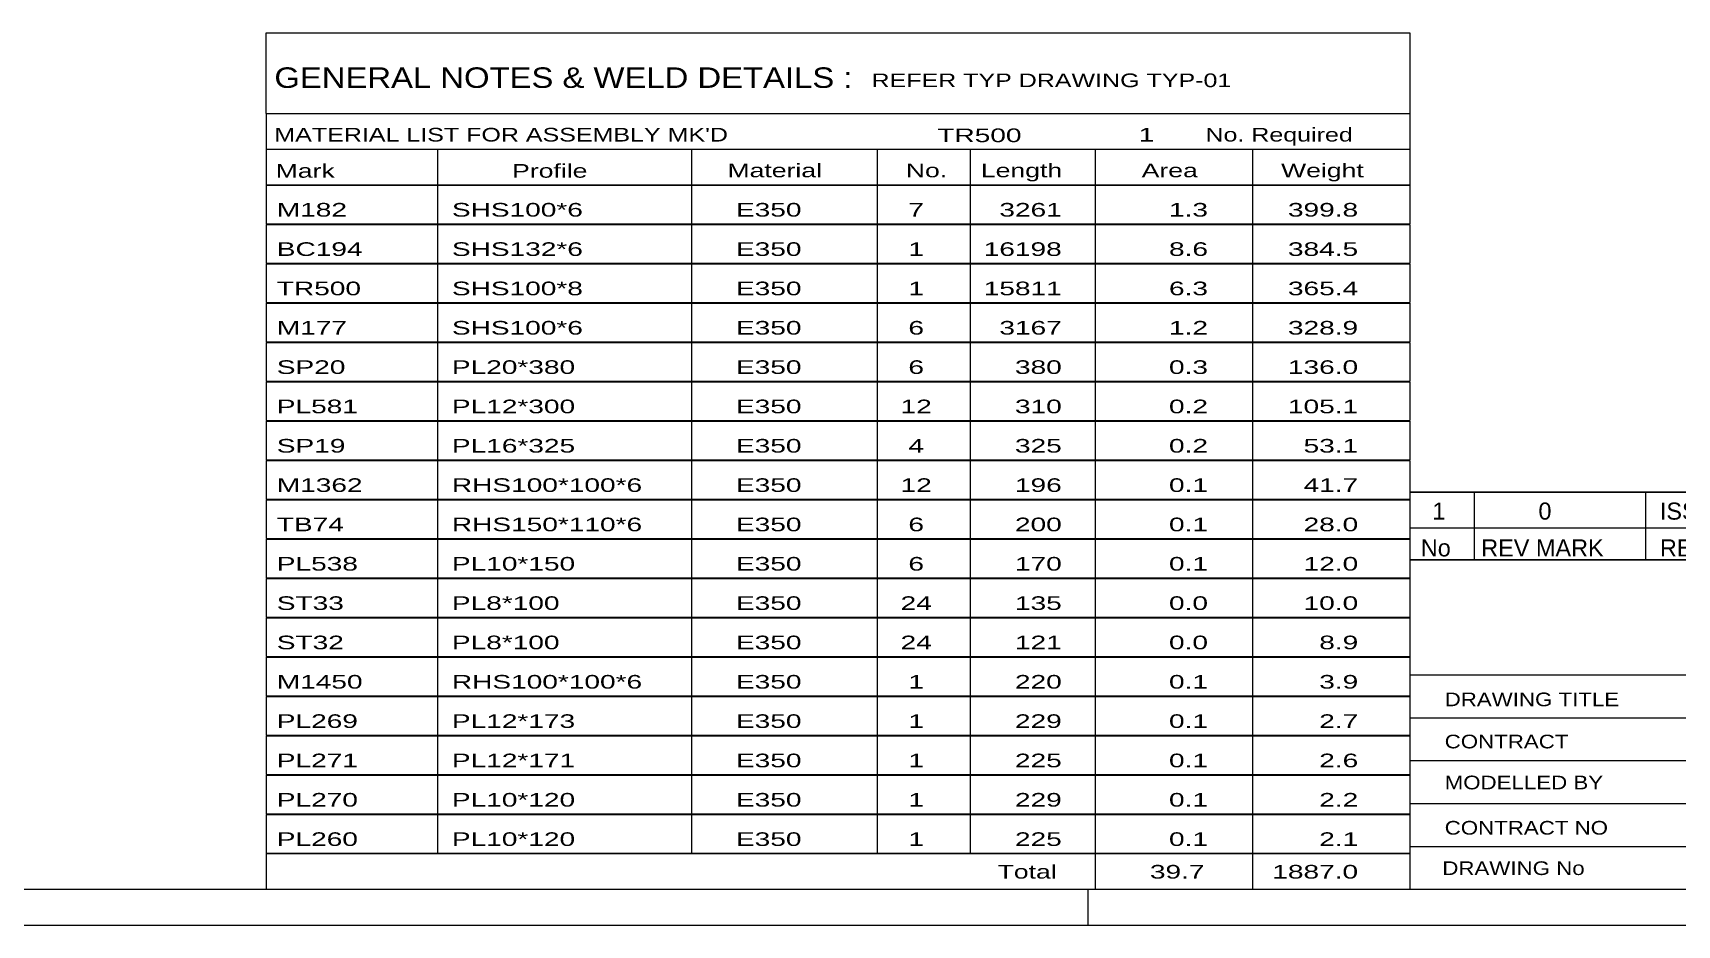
# Model space of a CAD drawing. Header units: millimetres. Extents: x -78 to 763, y -439 to 155.
# Drawn here: x 404.9 to 634.9, y -438.6 to -313.8 of the extents above; entities that cross this region are included whole.
import ezdxf

# ---------------------------------------------------------------- set-up
doc = ezdxf.new("R2010")
doc.units = ezdxf.units.MM
doc.styles.add('Arial Narrow', font='ARIALN.TTF', dxfattribs={"height": 0.2})

# ---------------------------------------------------------------- blocks, each defined once
blk = doc.blocks.new('Unknown-800830732-1133')
at = {"color": 5, "linetype": 'Continuous'}
for p, q in [((-73.47, -433.57), (757.53, -433.57)), ((552.53, -438.57), (552.53, -433.57)), ((-78.47, -438.57), (762.53, -438.57))]:
    blk.add_line(p, q, dxfattribs=at)
blk = doc.blocks.new('Unknown-800830732-16343')
at = {"color": 7, "linetype": 'Continuous'}
for p, q in [((597.53, -387.52), (597.53, -433.57)), ((597.53, -387.52), (757.53, -387.52)), ((757.53, -387.57), (757.53, -433.57)), ((597.53, -403.57), (757.53, -403.57)), ((637.67, -403.57), (637.67, -433.57)), ((597.53, -409.57), (757.53, -409.57)), ((739.53, -433.52), (739.53, -409.52)), ((597.53, -415.57), (757.53, -415.57)), ((681.67, -415.57), (681.67, -433.57)), ((597.53, -421.57), (757.53, -421.57)), ((597.53, -427.57), (739.53, -427.57)), ((597.53, -433.57), (757.53, -433.57))]:
    blk.add_line(p, q, dxfattribs=at)
at = {"color": 7, "style": 'Arial Narrow'}
for s, height, width, p in [('DRAWING TITLE', 1.9089, 1.425378, (602.42, -407.97)), ('TRUSS', 1.909, 1.425378, (639.34, -407.99)), ('TERMINAL BUILDING', 1.9089, 1.425378, (639.59, -413.5)), ('CONTRACT', 1.909, 1.425378, (602.42, -413.86)), ('MODELLED BY', 1.9089, 1.425378, (602.42, -419.59)), ('GSK', 1.909, 1.425378, (639.42, -419.53)), ('ISSUED', 1.909, 1.425378, (682.47, -419.93)), ('03.05.2026', 1.909, 1.425378, (699.23, -420.05)), ('CONTRACT NO', 1.9089, 1.425378, (602.42, -425.92)), ('AN-C-1376', 1.909, 1.425378, (639.76, -425.8)), ('SCALE', 1.909, 1.425378, (682.47, -425.92)), ('A1', 6.204, 1.25, (743.77, -431.37)), ('DRAWING No', 1.909, 1.425378, (602.09, -431.57)), ('[TR.500]', 1.909, 1.425378, (640, -431.58)), ('1', 3.34, 1.5, (719.45, -432.9)), ('REVISION No.', 1.9089, 1.425378, (682.47, -432.8))]:
    blk.add_text(s, height=height, dxfattribs=dict(at, width=width)).set_placement(p)
at = {"color": 7, "linetype": 'Continuous', "style": 'Arial Narrow'}
for s, height, width, p in [('PH #', 2.1, 1.42538, (744.93, -414.02)), ('108', 2.1, 1.42538, (745.72, -419.92)), ('NTS', 1.909, 1.425378, (699.53, -425.52))]:
    blk.add_text(s, height=height, dxfattribs=dict(at, width=width)).set_placement(p)
blk = doc.blocks.new('Unknown-800830732-16344')
at = {"color": 7, "linetype": 'Continuous'}
for p, q in [((437.53, -313.82), (597.53, -313.82)), ((437.53, -325.07), (437.53, -313.82)), ((597.53, -313.82), (597.53, -325.07)), ((437.53, -325.07), (597.53, -325.07)), ((437.53, -325.07), (437.53, -330.07)), ((597.53, -325.07), (597.53, -330.07)), ((437.53, -330.07), (597.53, -330.07)), ((437.53, -330.07), (437.53, -335.07)), ((461.53, -330.07), (461.53, -335.07)), ((497.03, -330.07), (497.03, -335.07)), ((523.03, -330.07), (523.03, -335.07)), ((536.03, -330.07), (536.03, -335.07)), ((553.53, -330.07), (553.53, -335.07)), ((575.53, -330.07), (575.53, -335.07)), ((597.53, -330.07), (597.53, -335.07)), ((437.53, -335.07), (597.53, -335.07)), ((437.53, -335.12), (437.53, -340.52)), ((437.53, -335.12), (597.53, -335.12)), ((461.53, -335.07), (461.53, -340.57)), ((497.03, -335.07), (497.03, -340.57)), ((523.03, -335.07), (523.03, -340.57)), ((536.03, -335.07), (536.03, -340.57)), ((553.53, -335.07), (553.53, -340.57)), ((575.53, -335.07), (575.53, -340.57)), ((597.53, -335.12), (597.53, -340.52)), ((437.53, -340.52), (597.53, -340.52)), ((437.53, -340.62), (437.53, -346.02)), ((437.53, -340.62), (597.53, -340.62)), ((461.53, -340.57), (461.53, -346.07)), ((497.03, -340.57), (497.03, -346.07)), ((523.03, -340.57), (523.03, -346.07)), ((536.03, -340.57), (536.03, -346.07)), ((553.53, -340.57), (553.53, -346.07)), ((575.53, -340.57), (575.53, -346.07)), ((597.53, -340.62), (597.53, -346.02)), ((437.53, -346.02), (597.53, -346.02)), ((437.53, -346.12), (437.53, -351.52)), ((437.53, -346.12), (597.53, -346.12)), ((461.53, -346.07), (461.53, -351.57)), ((497.03, -346.07), (497.03, -351.57)), ((523.03, -346.07), (523.03, -351.57)), ((536.03, -346.07), (536.03, -351.57)), ((553.53, -346.07), (553.53, -351.57)), ((575.53, -346.07), (575.53, -351.57)), ((597.53, -346.12), (597.53, -351.52)), ((437.53, -351.52), (597.53, -351.52)), ((437.53, -351.62), (437.53, -357.02)), ((437.53, -351.62), (597.53, -351.62)), ((461.53, -351.57), (461.53, -357.07)), ((497.03, -351.57), (497.03, -357.07)), ((523.03, -351.57), (523.03, -357.07)), ((536.03, -351.57), (536.03, -357.07)), ((553.53, -351.57), (553.53, -357.07)), ((575.53, -351.57), (575.53, -357.07)), ((597.53, -351.62), (597.53, -357.02)), ((437.53, -357.02), (597.53, -357.02)), ((437.53, -357.12), (437.53, -362.52)), ((437.53, -357.12), (597.53, -357.12)), ((461.53, -357.07), (461.53, -362.57)), ((497.03, -357.07), (497.03, -362.57)), ((523.03, -357.07), (523.03, -362.57)), ((536.03, -357.07), (536.03, -362.57)), ((553.53, -357.07), (553.53, -362.57)), ((575.53, -357.07), (575.53, -362.57)), ((597.53, -357.12), (597.53, -362.52)), ((437.53, -362.52), (597.53, -362.52)), ((437.53, -362.62), (437.53, -368.02)), ((437.53, -362.62), (597.53, -362.62)), ((461.53, -362.57), (461.53, -368.07)), ((497.03, -362.57), (497.03, -368.07)), ((523.03, -362.57), (523.03, -368.07)), ((536.03, -362.57), (536.03, -368.07)), ((553.53, -362.57), (553.53, -368.07)), ((575.53, -362.57), (575.53, -368.07)), ((597.53, -362.62), (597.53, -368.02)), ((437.53, -368.02), (597.53, -368.02)), ((437.53, -368.12), (437.53, -373.52)), ((437.53, -368.12), (597.53, -368.12)), ((461.53, -368.07), (461.53, -373.57)), ((497.03, -368.07), (497.03, -373.57)), ((523.03, -368.07), (523.03, -373.57)), ((536.03, -368.07), (536.03, -373.57)), ((553.53, -368.07), (553.53, -373.57)), ((575.53, -368.07), (575.53, -373.57)), ((597.53, -368.12), (597.53, -373.52)), ((437.53, -373.52), (597.53, -373.52)), ((437.53, -373.62), (437.53, -379.02)), ((437.53, -373.62), (597.53, -373.62)), ((461.53, -373.57), (461.53, -379.07)), ((497.03, -373.57), (497.03, -379.07)), ((523.03, -373.57), (523.03, -379.07)), ((536.03, -373.57), (536.03, -379.07)), ((553.53, -373.57), (553.53, -379.07)), ((575.53, -373.57), (575.53, -379.07)), ((597.53, -373.62), (597.53, -379.02)), ((437.53, -379.02), (597.53, -379.02)), ((437.53, -379.12), (437.53, -384.52)), ((437.53, -379.12), (597.53, -379.12)), ((461.53, -379.07), (461.53, -384.57)), ((497.03, -379.07), (497.03, -384.57)), ((523.03, -379.07), (523.03, -384.57)), ((536.03, -379.07), (536.03, -384.57)), ((553.53, -379.07), (553.53, -384.57)), ((575.53, -379.07), (575.53, -384.57)), ((597.53, -379.12), (597.53, -384.52)), ((437.53, -384.52), (597.53, -384.52)), ((437.53, -384.62), (437.53, -390.02)), ((437.53, -384.62), (597.53, -384.62)), ((461.53, -384.57), (461.53, -390.07)), ((497.03, -384.57), (497.03, -390.07)), ((523.03, -384.57), (523.03, -390.07)), ((536.03, -384.57), (536.03, -390.07)), ((553.53, -384.57), (553.53, -390.07)), ((575.53, -384.57), (575.53, -390.07)), ((597.53, -384.62), (597.53, -390.02)), ((437.53, -390.02), (597.53, -390.02)), ((437.53, -390.12), (437.53, -395.52)), ((437.53, -390.12), (597.53, -390.12)), ((461.53, -390.07), (461.53, -395.57)), ((497.03, -390.07), (497.03, -395.57)), ((523.03, -390.07), (523.03, -395.57)), ((536.03, -390.07), (536.03, -395.57)), ((553.53, -390.07), (553.53, -395.57)), ((575.53, -390.07), (575.53, -395.57)), ((597.53, -390.12), (597.53, -395.52)), ((437.53, -395.52), (597.53, -395.52)), ((437.53, -395.62), (437.53, -401.02)), ((437.53, -395.62), (597.53, -395.62)), ((461.53, -395.57), (461.53, -401.07)), ((497.03, -395.57), (497.03, -401.07)), ((523.03, -395.57), (523.03, -401.07)), ((536.03, -395.57), (536.03, -401.07)), ((553.53, -395.57), (553.53, -401.07)), ((575.53, -395.57), (575.53, -401.07)), ((597.53, -395.62), (597.53, -401.02)), ((437.53, -401.02), (597.53, -401.02)), ((437.53, -401.12), (437.53, -406.52)), ((437.53, -401.12), (597.53, -401.12)), ((461.53, -401.07), (461.53, -406.57)), ((497.03, -401.07), (497.03, -406.57)), ((523.03, -401.07), (523.03, -406.57)), ((536.03, -401.07), (536.03, -406.57)), ((553.53, -401.07), (553.53, -406.57)), ((575.53, -401.07), (575.53, -406.57)), ((597.53, -401.12), (597.53, -406.52)), ((437.53, -406.52), (597.53, -406.52)), ((437.53, -406.62), (437.53, -412.02)), ((437.53, -406.62), (597.53, -406.62)), ((461.53, -406.57), (461.53, -412.07)), ((497.03, -406.57), (497.03, -412.07)), ((523.03, -406.57), (523.03, -412.07)), ((536.03, -406.57), (536.03, -412.07)), ((553.53, -406.57), (553.53, -412.07)), ((575.53, -406.57), (575.53, -412.07)), ((597.53, -406.62), (597.53, -412.02)), ((437.53, -412.02), (597.53, -412.02)), ((437.53, -412.12), (437.53, -417.52)), ((437.53, -412.12), (597.53, -412.12)), ((461.53, -412.07), (461.53, -417.57)), ((497.03, -412.07), (497.03, -417.57)), ((523.03, -412.07), (523.03, -417.57)), ((536.03, -412.07), (536.03, -417.57)), ((553.53, -412.07), (553.53, -417.57)), ((575.53, -412.07), (575.53, -417.57)), ((597.53, -412.12), (597.53, -417.52)), ((437.53, -417.52), (597.53, -417.52)), ((437.53, -417.62), (437.53, -423.02)), ((437.53, -417.62), (597.53, -417.62)), ((461.53, -417.57), (461.53, -423.07)), ((497.03, -417.57), (497.03, -423.07)), ((523.03, -417.57), (523.03, -423.07)), ((536.03, -417.57), (536.03, -423.07)), ((553.53, -417.57), (553.53, -423.07)), ((575.53, -417.57), (575.53, -423.07)), ((597.53, -417.62), (597.53, -423.02)), ((437.53, -423.02), (597.53, -423.02)), ((437.53, -423.12), (437.53, -428.52)), ((437.53, -423.12), (597.53, -423.12)), ((461.53, -423.07), (461.53, -428.57)), ((497.03, -423.07), (497.03, -428.57)), ((523.03, -423.07), (523.03, -428.57)), ((536.03, -423.07), (536.03, -428.57)), ((553.53, -423.07), (553.53, -428.57)), ((575.53, -423.07), (575.53, -428.57)), ((597.53, -423.12), (597.53, -428.52)), ((437.53, -428.52), (597.53, -428.52)), ((437.53, -428.57), (597.53, -428.57)), ((437.53, -428.57), (437.53, -433.57)), ((553.53, -428.57), (553.53, -433.57)), ((575.53, -428.57), (575.53, -433.57)), ((597.53, -428.57), (597.53, -433.57)), ((437.53, -433.57), (597.53, -433.57))]:
    blk.add_line(p, q, dxfattribs=at)
at = {"color": 7, "style": 'Arial Narrow'}
for s, height, width, p in [('GENERAL NOTES & WELD DETAILS :', 2.8633, 1.4, (438.69, -321.51)), ('REFER TYP DRAWING TYP-01', 1.9089, 1.6, (522.23, -321.41)), ("MATERIAL LIST FOR ASSEMBLY MK'D", 1.9089, 1.6, (438.69, -329.01)), ('TR500', 1.909, 1.794707, (531.44, -329.1)), ('1', 1.91, 1.794707, (559.62, -329.01)), ('No. Required', 1.9089, 1.6, (568.95, -329.01)), ('Mark', 1.909, 1.7, (438.87, -334.07)), ('Profile', 1.909, 1.7, (471.95, -334.07)), ('Material', 1.909, 1.7, (502.08, -334.01)), ('No.', 1.909, 1.7, (527.03, -334.01)), ('Length', 1.909, 1.7, (537.53, -334.01)), ('Area', 1.909, 1.7, (560.03, -334.01)), ('Weight', 1.909, 1.7, (579.53, -334.01))]:
    blk.add_text(s, height=height, dxfattribs=dict(at, width=width)).set_placement(p)
at = {"color": 7, "linetype": 'Continuous', "style": 'Arial Narrow'}
for s, height, width, p in [('M182', 1.909, 1.794707, (439.03, -339.51)), ('SHS100*6', 1.909, 1.794707, (463.53, -339.51)), ('E350', 1.909, 1.794707, (503.27, -339.51)), ('7', 1.91, 1.794707, (527.39, -339.51)), ('3261', 1.909, 1.794707, (540.12, -339.51)), ('1.3', 1.909, 1.794707, (563.85, -339.51)), ('399.8', 1.909, 1.794707, (580.49, -339.51)), ('BC194', 1.909, 1.794707, (439.03, -345.01)), ('SHS132*6', 1.909, 1.794707, (463.53, -345.01)), ('E350', 1.909, 1.794707, (503.27, -345.01)), ('1', 1.91, 1.794707, (527.39, -345.01)), ('16198', 1.909, 1.794707, (537.93, -345.01)), ('8.6', 1.909, 1.794707, (563.85, -345.01)), ('384.5', 1.909, 1.794707, (580.49, -345.01)), ('TR500', 1.909, 1.794707, (439.03, -350.51)), ('SHS100*8', 1.909, 1.794707, (463.53, -350.51)), ('E350', 1.909, 1.794707, (503.27, -350.51)), ('1', 1.91, 1.794707, (527.39, -350.51)), ('15811', 1.909, 1.794707, (537.93, -350.51)), ('6.3', 1.909, 1.794707, (563.85, -350.51)), ('365.4', 1.909, 1.794707, (580.49, -350.51)), ('M177', 1.909, 1.794707, (439.03, -356.01)), ('SHS100*6', 1.909, 1.794707, (463.53, -356.01)), ('E350', 1.909, 1.794707, (503.27, -356.01)), ('6', 1.91, 1.794707, (527.39, -356.01)), ('3167', 1.909, 1.794707, (540.12, -356.01)), ('1.2', 1.909, 1.794707, (563.85, -356.01)), ('328.9', 1.909, 1.794707, (580.49, -356.01)), ('SP20', 1.909, 1.794707, (439.03, -361.51)), ('PL20*380', 1.909, 1.794707, (463.53, -361.51)), ('E350', 1.909, 1.794707, (503.27, -361.51)), ('6', 1.91, 1.794707, (527.39, -361.51)), ('380', 1.909, 1.794707, (542.3, -361.51)), ('0.3', 1.909, 1.794707, (563.85, -361.51)), ('136.0', 1.909, 1.794707, (580.49, -361.51)), ('PL581', 1.909, 1.794707, (439.03, -367.01)), ('PL12*300', 1.909, 1.794707, (463.53, -367.01)), ('E350', 1.909, 1.794707, (503.27, -367.01)), ('12', 1.909, 1.794707, (526.3, -367.01)), ('310', 1.909, 1.794707, (542.3, -367.01)), ('0.2', 1.909, 1.794707, (563.85, -367.01)), ('105.1', 1.909, 1.794707, (580.49, -367.01)), ('SP19', 1.909, 1.794707, (439.03, -372.51)), ('PL16*325', 1.909, 1.794707, (463.53, -372.51)), ('E350', 1.909, 1.794707, (503.27, -372.51)), ('4', 1.91, 1.794707, (527.39, -372.51)), ('325', 1.909, 1.794707, (542.3, -372.51)), ('0.2', 1.909, 1.794707, (563.85, -372.51)), ('53.1', 1.909, 1.794707, (582.68, -372.51)), ('M1362', 1.909, 1.794707, (439.03, -378.01)), ('RHS100*100*6', 1.9089, 1.794707, (463.53, -378.01)), ('E350', 1.909, 1.794707, (503.27, -378.01)), ('12', 1.909, 1.794707, (526.3, -378.01)), ('196', 1.909, 1.794707, (542.3, -378.01)), ('0.1', 1.909, 1.794707, (563.85, -378.01)), ('41.7', 1.909, 1.794707, (582.68, -378.01)), ('TB74', 1.909, 1.794707, (439.03, -383.51)), ('RHS150*110*6', 1.9089, 1.794707, (463.53, -383.51)), ('E350', 1.909, 1.794707, (503.27, -383.51)), ('6', 1.91, 1.794707, (527.39, -383.51)), ('200', 1.909, 1.794707, (542.3, -383.51)), ('0.1', 1.909, 1.794707, (563.85, -383.51)), ('28.0', 1.909, 1.794707, (582.68, -383.51)), ('PL538', 1.909, 1.794707, (439.03, -389.01)), ('PL10*150', 1.909, 1.794707, (463.53, -389.01)), ('E350', 1.909, 1.794707, (503.27, -389.01)), ('6', 1.91, 1.794707, (527.39, -389.01)), ('170', 1.909, 1.794707, (542.3, -389.01)), ('0.1', 1.909, 1.794707, (563.85, -389.01)), ('12.0', 1.909, 1.794707, (582.68, -389.01)), ('ST33', 1.909, 1.794707, (439.03, -394.51)), ('PL8*100', 1.909, 1.794707, (463.53, -394.51)), ('E350', 1.909, 1.794707, (503.27, -394.51)), ('24', 1.909, 1.794707, (526.3, -394.51)), ('135', 1.909, 1.794707, (542.3, -394.51)), ('0.0', 1.909, 1.794707, (563.85, -394.51)), ('10.0', 1.909, 1.794707, (582.68, -394.51)), ('ST32', 1.909, 1.794707, (439.03, -400.01)), ('PL8*100', 1.909, 1.794707, (463.53, -400.01)), ('E350', 1.909, 1.794707, (503.27, -400.01)), ('24', 1.909, 1.794707, (526.3, -400.01)), ('121', 1.909, 1.794707, (542.3, -400.01)), ('0.0', 1.909, 1.794707, (563.85, -400.01)), ('8.9', 1.909, 1.794707, (584.87, -400.01)), ('M1450', 1.909, 1.794707, (439.03, -405.51)), ('RHS100*100*6', 1.9089, 1.794707, (463.53, -405.51)), ('E350', 1.909, 1.794707, (503.27, -405.51)), ('1', 1.91, 1.794707, (527.39, -405.51)), ('220', 1.909, 1.794707, (542.3, -405.51)), ('0.1', 1.909, 1.794707, (563.85, -405.51)), ('3.9', 1.909, 1.794707, (584.87, -405.51)), ('PL269', 1.909, 1.794707, (439.03, -411.01)), ('PL12*173', 1.909, 1.794707, (463.53, -411.01)), ('E350', 1.909, 1.794707, (503.27, -411.01)), ('1', 1.91, 1.794707, (527.39, -411.01)), ('229', 1.909, 1.794707, (542.3, -411.01)), ('0.1', 1.909, 1.794707, (563.85, -411.01)), ('2.7', 1.909, 1.794707, (584.87, -411.01)), ('PL271', 1.909, 1.794707, (439.03, -416.51)), ('PL12*171', 1.909, 1.794707, (463.53, -416.51)), ('E350', 1.909, 1.794707, (503.27, -416.51)), ('1', 1.91, 1.794707, (527.39, -416.51)), ('225', 1.909, 1.794707, (542.3, -416.51)), ('0.1', 1.909, 1.794707, (563.85, -416.51)), ('2.6', 1.909, 1.794707, (584.87, -416.51)), ('PL270', 1.909, 1.794707, (439.03, -422.01)), ('PL10*120', 1.909, 1.794707, (463.53, -422.01)), ('E350', 1.909, 1.794707, (503.27, -422.01)), ('1', 1.91, 1.794707, (527.39, -422.01)), ('229', 1.909, 1.794707, (542.3, -422.01)), ('0.1', 1.909, 1.794707, (563.85, -422.01)), ('2.2', 1.909, 1.794707, (584.87, -422.01)), ('PL260', 1.909, 1.794707, (439.03, -427.51)), ('PL10*120', 1.909, 1.794707, (463.53, -427.51)), ('E350', 1.909, 1.794707, (503.27, -427.51)), ('1', 1.91, 1.794707, (527.39, -427.51)), ('225', 1.909, 1.794707, (542.3, -427.51)), ('0.1', 1.909, 1.794707, (563.85, -427.51)), ('2.1', 1.909, 1.794707, (584.87, -427.51)), ('Total', 1.909, 1.7, (539.87, -432.07)), ('39.7', 1.909, 1.794707, (561.18, -432.07)), ('1887.0', 1.909, 1.794707, (578.3, -432.07))]:
    blk.add_text(s, height=height, dxfattribs=dict(at, width=width)).set_placement(p)
blk = doc.blocks.new('Unknown-800830732-16346')
at = {"color": 7, "linetype": 'Continuous'}
for p, q in [((597.53, -378.02), (757.53, -378.02)), ((757.53, -378.02), (597.53, -378.02)), ((597.53, -378.02), (597.53, -383.02)), ((606.53, -378.02), (606.53, -383.02)), ((630.53, -378.02), (630.53, -383.02)), ((727.53, -378.02), (727.53, -383.02)), ((757.53, -378.02), (757.53, -383.02)), ((597.53, -383.02), (757.53, -383.02)), ((597.53, -383.02), (597.53, -387.52)), ((597.53, -383.02), (757.53, -383.02)), ((606.53, -383.02), (606.53, -387.52)), ((630.53, -383.02), (630.53, -387.52)), ((727.53, -383.02), (727.53, -387.52)), ((757.53, -383.02), (757.53, -387.52)), ((757.53, -387.52), (597.53, -387.52))]:
    blk.add_line(p, q, dxfattribs=at)
at = {"color": 7, "linetype": 'Continuous', "style": 'Arial Narrow'}
for s, height, width, p in [('1', 2.39, 1.196471, (600.69, -381.88)), ('0', 2.39, 1.196471, (615.54, -381.88)), ('ISSUED FOR CONSTRUCTION', 2.3861, 1.196471, (632.53, -381.88)), ('03.05.2026', 2.386, 1.196471, (733.53, -381.88)), ('No', 2.386, 1.2, (599.08, -387.02)), ('REV MARK', 2.386, 1.2, (607.53, -387.02)), ('REVISION DESCRIPTION', 2.3861, 1.2, (632.53, -387.02)), ('REV. DATE', 2.386, 1.2, (732.82, -387.02))]:
    blk.add_text(s, height=height, dxfattribs=dict(at, width=width)).set_placement(p)

msp = doc.modelspace()

# ---------------------------------------------------------------- block references
for name in ['Unknown-800830732-1133', 'Unknown-800830732-16344', 'Unknown-800830732-16346', 'Unknown-800830732-16343']:
    msp.add_blockref(name, (0, 0))

doc.saveas('drawing.dxf')
